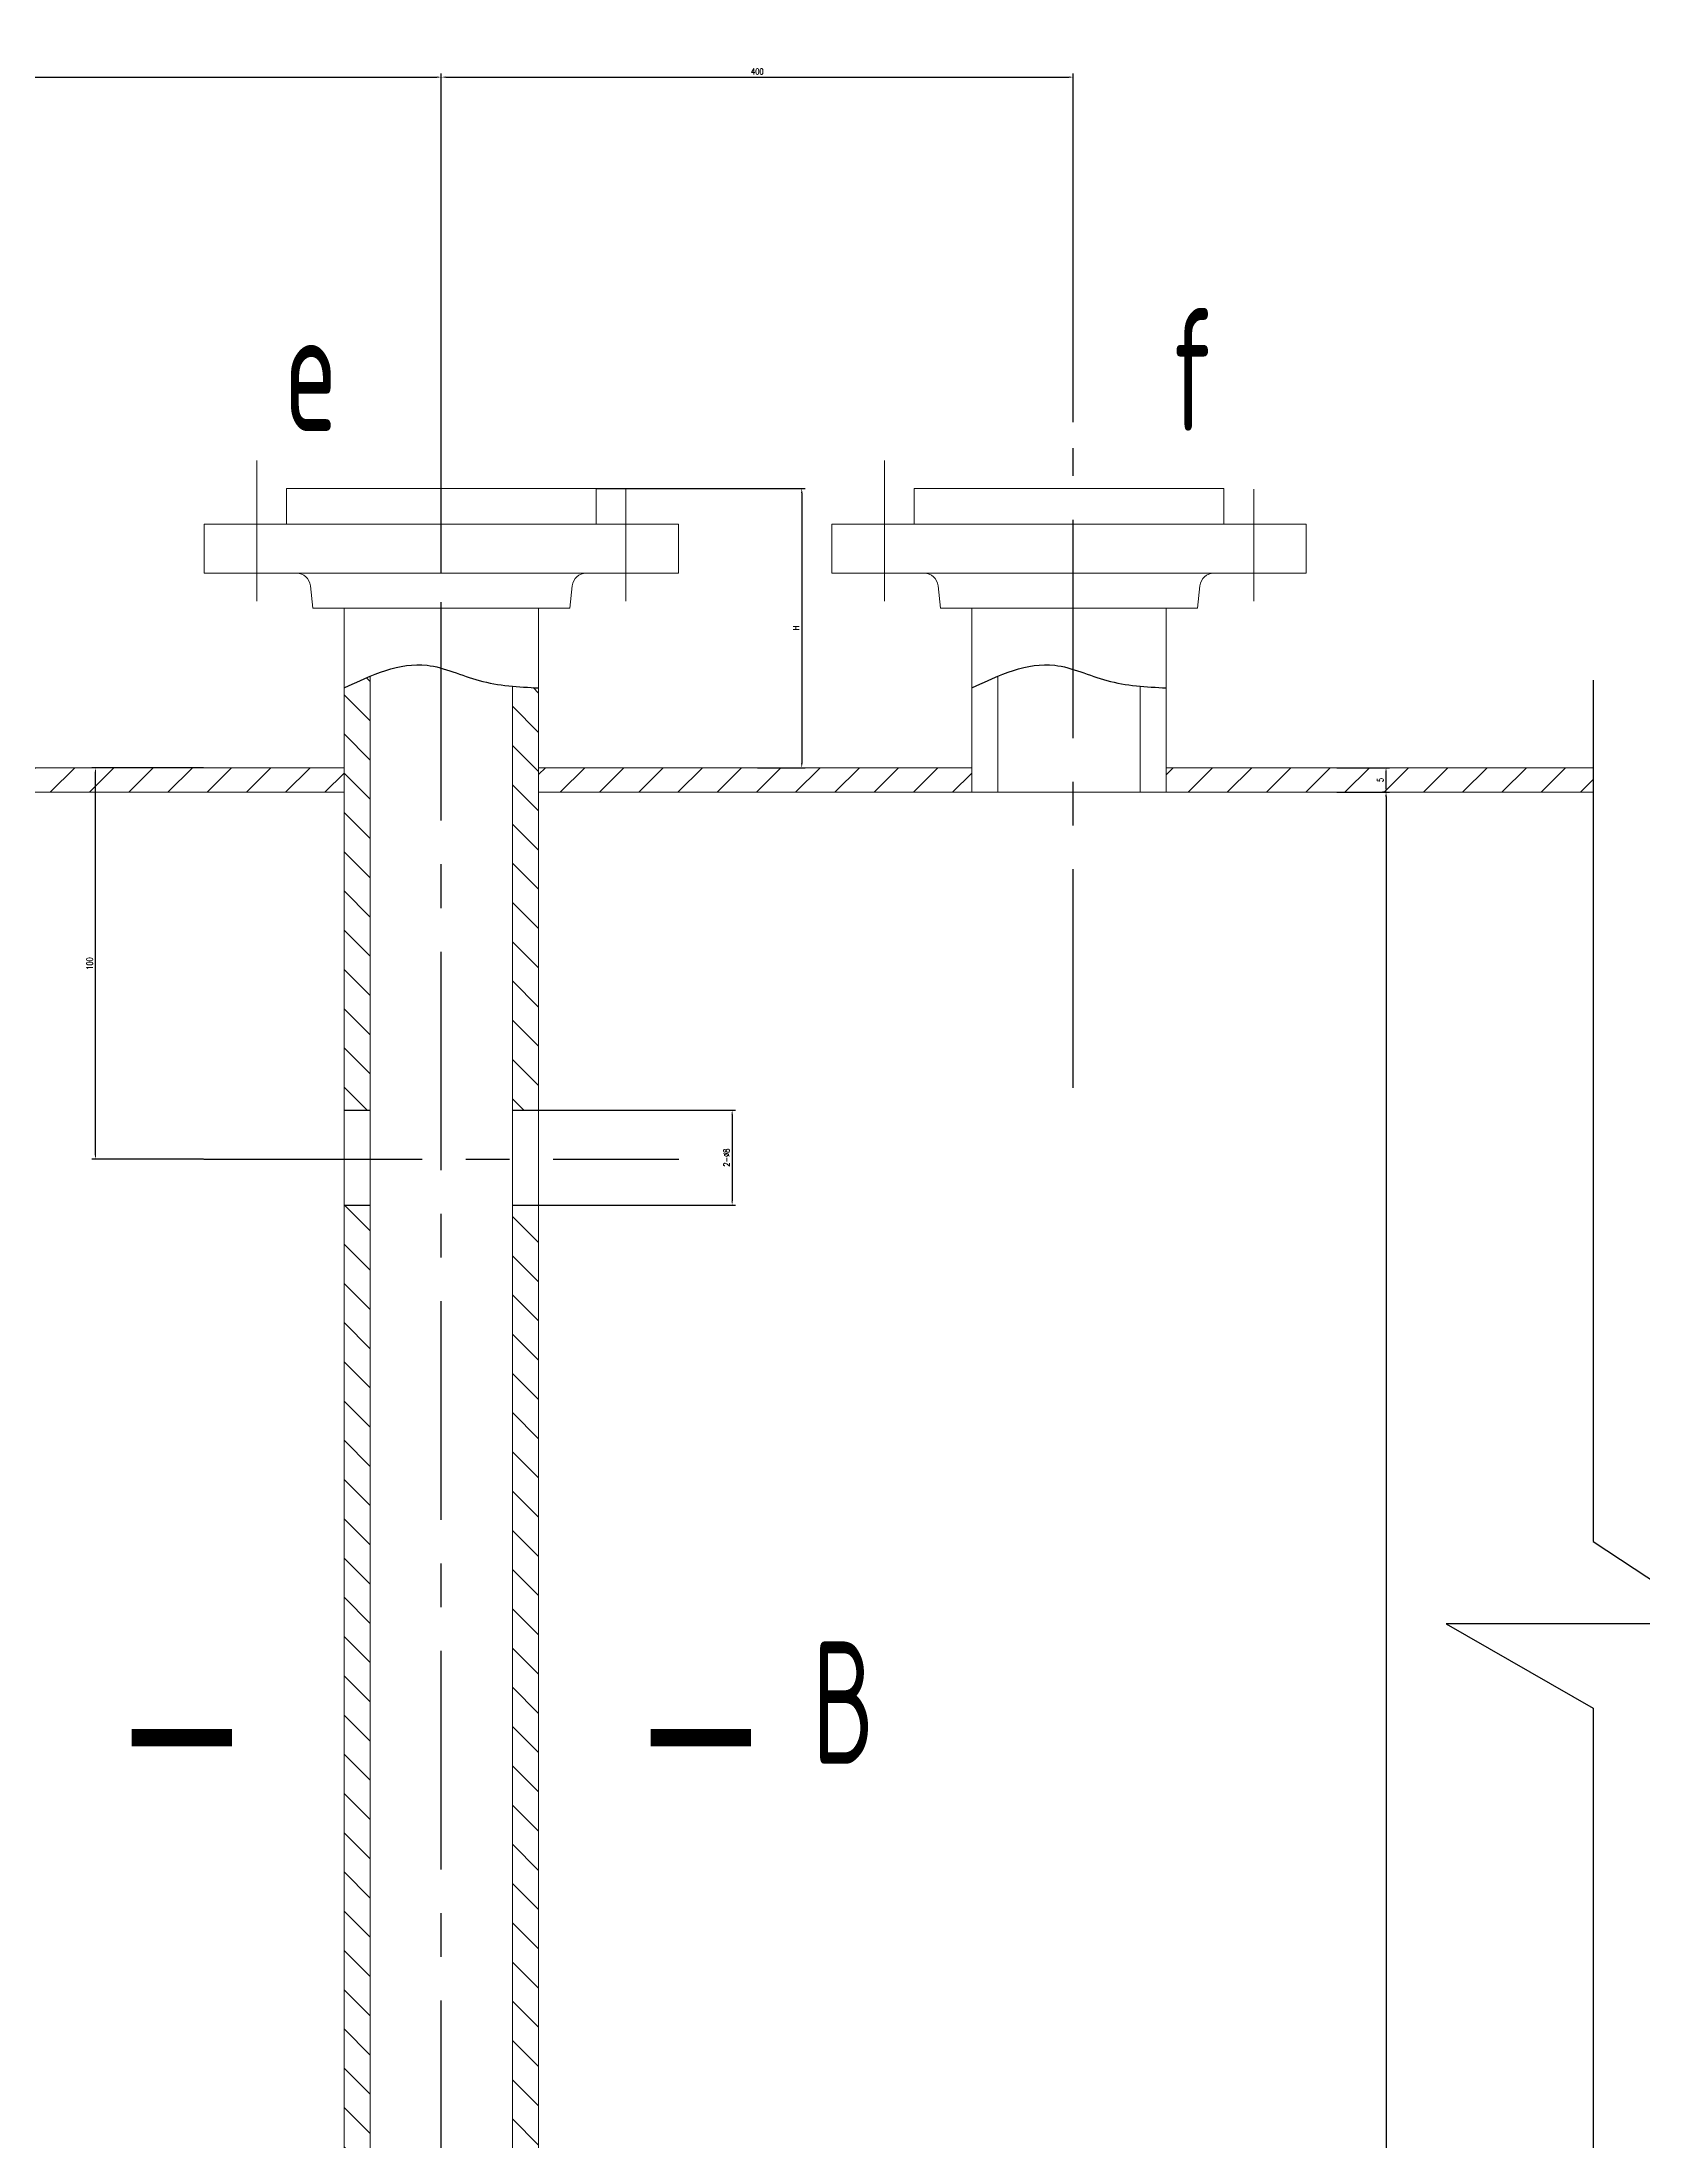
# Model space of a CAD drawing. Header units: millimetres. Extents: x -25 to 7826, y -10 to 13674.
# Drawn here: x 4733 to 5649, y 12294 to 13496 of the extents above; entities that cross this region are included whole.
import ezdxf

# ---------------------------------------------------------------- set-up
doc = ezdxf.new("R2010")
doc.units = ezdxf.units.MM
doc.header["$LTSCALE"] = 10
for name, pattern in [('CENTER', [2, 1.25, -0.25, 0.25, -0.25]), ('DASHDOT-M', [36, 30, -3, 0, -3]), ('DASHDOT-S', [14, 10, -2, 0, -2])]:
    doc.linetypes.add(name, pattern=pattern)
for name, color, linetype in [('3中心线层', 1, 'CENTER'), ('5剖面线层', 2, 'Continuous'), ('6文字层', 3, 'Continuous'), ('7标注层', 4, 'Continuous')]:
    doc.layers.add(name, color=color, linetype=linetype)
doc.layers.add('CDR_DWG1', color=4, linetype='Continuous', lineweight=18)
doc.layers.add('CDR_DWG3', color=1, linetype='DASHDOT-M', lineweight=18)
doc.styles.add('PC_TEXTSTYLE', font='isocp.shx', dxfattribs={"width": 0.8, "bigfont": 'hzfs.shx'})
doc.styles.add('TH_GBDIM', font='romans.shx', dxfattribs={"width": 0.8, "bigfont": 'gbcbig.shx'})
doc.dimstyles.new('TH_GBDIM', dxfattribs={"dimtxt": 3.5, "dimasz": 2.5, "dimexe": 2, "dimexo": 0, "dimgap": 1.5, "dimtad": 1, "dimdec": 1, "dimdsep": 46, "dimtxsty": 'TH_GBDIM', "dimcen": 2.5, "dimclrd": 130, "dimclre": 130, "dimclrt": 3, "dimadec": 0, "dimazin": 2, "dimtfac": 0.714286, "dimtdec": 1, "dimtmove": 0, "dimatfit": 3, "dimfxl": 0, "dimtzin": 0, "dimlwd": -1, "dimlwe": -1, "dimarcsym": 0})

# ---------------------------------------------------------------- blocks, each defined once
blk = doc.blocks.new('*D33')
at = {"layer": '7标注层', "color": 130}
for p, q in [((4034.2, 13495.8), (4034.2, 13473.7)), ((4036.7, 13475.7), (4958.7, 13475.7)), ((4961.2, 13191.9), (4961.2, 13477.7))]:
    blk.add_line(p, q, dxfattribs=at)
for points in [[(4036.7, 13476.1), (4036.7, 13475.3), (4034.2, 13475.7)], [(4958.7, 13476.1), (4958.7, 13475.3), (4961.2, 13475.7)]]:
    blk.add_solid(points, dxfattribs=at)
at = {"layer": 'Defpoints', "color": 0}
for p in [(4034.2, 13495.8), (4961.2, 13475.7), (4961.2, 13191.9)]:
    blk.add_point(p, dxfattribs=at)
at = {"layer": '7标注层', "color": 3, "insert": (4497.7, 13478.9), "char_height": 3.5, "attachment_point": 5, "style": 'TH_GBDIM'}
blk.add_mtext('800{}{}', dxfattribs=at)
blk = doc.blocks.new('*D34')
at = {"layer": '7标注层', "color": 130}
for p, q in [((4961.2, 13278.3), (4961.2, 13477.7)), ((4963.7, 13475.7), (5320.3, 13475.7)), ((5322.8, 13278.3), (5322.8, 13477.7))]:
    blk.add_line(p, q, dxfattribs=at)
for points in [[(4963.7, 13476.1), (4963.7, 13475.3), (4961.2, 13475.7)], [(5320.3, 13476.1), (5320.3, 13475.3), (5322.8, 13475.7)]]:
    blk.add_solid(points, dxfattribs=at)
at = {"layer": 'Defpoints', "color": 0}
for p in [(5322.8, 13475.7), (4961.2, 13278.3), (5322.8, 13278.3)]:
    blk.add_point(p, dxfattribs=at)
at = {"layer": '7标注层', "color": 3, "insert": (5142, 13478.9), "char_height": 3.5, "attachment_point": 5, "style": 'TH_GBDIM'}
blk.add_mtext('400{}{}', dxfattribs=at)
blk = doc.blocks.new('*D35')
at = {"layer": '7标注层', "color": 130}
for p, q in [((5049.9, 13240.3), (5169.4, 13240.3)), ((5167.4, 13237.8), (5167.4, 13083.1)), ((5142.1, 13080.6), (5169.4, 13080.6))]:
    blk.add_line(p, q, dxfattribs=at)
for points in [[(5167, 13237.8), (5167.9, 13237.8), (5167.4, 13240.3)], [(5167, 13083.1), (5167.9, 13083.1), (5167.4, 13080.6)]]:
    blk.add_solid(points, dxfattribs=at)
at = {"layer": 'Defpoints', "color": 0}
for p in [(5049.9, 13240.3), (5142.1, 13080.6), (5167.4, 13080.6)]:
    blk.add_point(p, dxfattribs=at)
at = {"layer": '7标注层', "color": 3, "insert": (5164.2, 13160.5), "char_height": 3.5, "attachment_point": 5, "rotation": 90, "style": 'TH_GBDIM'}
blk.add_mtext('H{}{}', dxfattribs=at)
blk = doc.blocks.new('*D36')
at = {"layer": '7标注层', "color": 130}
for p, q in [((5501.8, 13066.6), (5499.8, 13066.6)), ((5501.8, 13064.1), (5501.8, 11469.1)), ((5501.8, 11466.6), (5503.8, 11466.6))]:
    blk.add_line(p, q, dxfattribs=at)
for points in [[(5501.3, 13064.1), (5502.2, 13064.1), (5501.8, 13066.6)], [(5501.3, 11469.1), (5502.2, 11469.1), (5501.8, 11466.6)]]:
    blk.add_solid(points, dxfattribs=at)
at = {"layer": 'Defpoints', "color": 0}
for p in [(5501.8, 13066.6), (5501.8, 11466.6), (5501.8, 11466.6)]:
    blk.add_point(p, dxfattribs=at)
at = {"layer": '7标注层', "color": 3, "insert": (5498.5, 12266.6), "char_height": 3.5, "attachment_point": 5, "rotation": 90, "style": 'TH_GBDIM'}
blk.add_mtext('%%c2800{}{}', dxfattribs=at)
blk = doc.blocks.new('*D37')
at = {"layer": '7标注层', "color": 130}
for p, q in [((5473.7, 13080.6), (5503.8, 13080.6)), ((5501.8, 13069.1), (5501.8, 13078.1)), ((5473.7, 13066.6), (5503.8, 13066.6))]:
    blk.add_line(p, q, dxfattribs=at)
for points in [[(5501.3, 13078.1), (5502.2, 13078.1), (5501.8, 13080.6)], [(5501.3, 13069.1), (5502.2, 13069.1), (5501.8, 13066.6)]]:
    blk.add_solid(points, dxfattribs=at)
at = {"layer": 'Defpoints', "color": 0}
for p in [(5473.7, 13080.6), (5501.8, 13080.6), (5473.7, 13066.6)]:
    blk.add_point(p, dxfattribs=at)
at = {"layer": '7标注层', "color": 3, "insert": (5498.5, 13073.6), "char_height": 3.5, "attachment_point": 5, "rotation": 90, "style": 'TH_GBDIM'}
blk.add_mtext('5{}{}', dxfattribs=at)
blk = doc.blocks.new('*D38')
at = {"layer": '7标注层', "color": 130}
for p, q in [((4825.2, 13080.6), (4761.3, 13080.6)), ((4763.3, 12859.1), (4763.3, 13078.1)), ((4825.2, 12856.6), (4761.3, 12856.6))]:
    blk.add_line(p, q, dxfattribs=at)
for points in [[(4762.9, 13078.1), (4763.7, 13078.1), (4763.3, 13080.6)], [(4762.9, 12859.1), (4763.7, 12859.1), (4763.3, 12856.6)]]:
    blk.add_solid(points, dxfattribs=at)
at = {"layer": 'Defpoints', "color": 0}
for p in [(4763.3, 13080.6), (4825.2, 13080.6), (4825.2, 12856.6)]:
    blk.add_point(p, dxfattribs=at)
at = {"layer": '7标注层', "color": 3, "insert": (4760, 12968.6), "char_height": 3.5, "attachment_point": 5, "rotation": 90, "style": 'TH_GBDIM'}
blk.add_mtext('100{}{}', dxfattribs=at)
blk = doc.blocks.new('*D39')
at = {"layer": '7标注层', "color": 130}
for p, q in [((5016.9, 12884.7), (5129.6, 12884.7)), ((5127.6, 12882.2), (5127.6, 12832.8)), ((5016.9, 12830.3), (5129.6, 12830.3))]:
    blk.add_line(p, q, dxfattribs=at)
for points in [[(5127.2, 12882.2), (5128, 12882.2), (5127.6, 12884.7)], [(5127.2, 12832.8), (5128, 12832.8), (5127.6, 12830.3)]]:
    blk.add_solid(points, dxfattribs=at)
at = {"layer": 'Defpoints', "color": 0}
for p in [(5016.9, 12884.7), (5016.9, 12830.3), (5127.6, 12830.3)]:
    blk.add_point(p, dxfattribs=at)
at = {"layer": '7标注层', "color": 3, "insert": (5124.4, 12857.5), "char_height": 3.5, "attachment_point": 5, "rotation": 90, "style": 'TH_GBDIM'}
blk.add_mtext('2-%%c8{}{}', dxfattribs=at)
blk = doc.blocks.new('*D48')
at = {"layer": '7标注层', "color": 130}
for p, q in [((2295.7, 12855.5), (2295.7, 10897.9)), ((7678.2, 12266.6), (7678.2, 10897.9)), ((2298.2, 10899.9), (7675.7, 10899.9))]:
    blk.add_line(p, q, dxfattribs=at)
for points in [[(2298.2, 10900.3), (2298.2, 10899.5), (2295.7, 10899.9)], [(7675.7, 10900.3), (7675.7, 10899.5), (7678.2, 10899.9)]]:
    blk.add_solid(points, dxfattribs=at)
at = {"layer": 'Defpoints', "color": 0}
for p in [(2295.7, 12855.5), (7678.2, 12266.6), (7678.2, 10899.9)]:
    blk.add_point(p, dxfattribs=at)
at = {"layer": '7标注层', "color": 3, "insert": (4987, 10903.2), "char_height": 3.5, "attachment_point": 5, "style": 'TH_GBDIM'}
blk.add_mtext('9318{}{}', dxfattribs=at)

msp = doc.modelspace()

# ---------------------------------------------------------------- hatches: boundary and pattern name
at = {"layer": '5剖面线层'}
h = msp.add_hatch(dxfattribs=at)
h.set_pattern_fill('ANSI31', color=256, scale=5, angle=90, style=0)
edge = h.paths.add_edge_path()
edge.add_spline(control_points=[(4920.45, 13132.89), (4915.48, 13130.86), (4910.51, 13128.55), (4905.54, 13126.24)], knot_values=[0, 0, 0, 0, 15.394515, 15.394515, 15.394515, 15.394515], degree=3, periodic=0)
edge.add_line((4905.54, 13126.24), (4905.54, 12884.7))
edge.add_line((4905.54, 12884.7), (4920.45, 12884.7))
edge.add_line((4920.45, 12884.7), (4920.45, 13132.89))
edge = h.paths.add_edge_path()
edge.add_spline(control_points=[(5016.86, 13126.24), (5011.88, 13126.5), (5006.9, 13126.76), (5001.95, 13127.22)], knot_values=[99.6628543, 99.6628543, 99.6628543, 99.6628543, 114.5728967, 114.5728967, 114.5728967, 114.5728967], degree=3, periodic=0)
edge.add_line((5001.95, 13127.22), (5001.95, 12884.7))
edge.add_line((5001.95, 12884.7), (5016.86, 12884.7))
edge.add_line((5016.86, 12884.7), (5016.86, 13126.24))
h.paths.add_polyline_path([(5016.86, 12830.31), (5001.95, 12830.31), (5001.95, 11911.35), (5016.86, 11901.94)])
h.paths.add_polyline_path([(4920.45, 12830.31), (4905.54, 12830.31), (4905.54, 11972.2), (4920.45, 11962.79)])
h = msp.add_hatch(dxfattribs=at)
h.set_pattern_fill('ANSI31', color=256, scale=5, style=0)
h.paths.add_polyline_path([(4905.54, 13066.58), (4905.54, 13080.58), (4274.19, 13080.58), (4274.19, 13066.58)])
h.paths.add_polyline_path([(5264.72, 13066.58), (5264.72, 13080.58), (5016.86, 13080.58), (5016.86, 13066.58)])
h.paths.add_polyline_path([(5376.04, 13080.58), (5376.04, 13066.58), (5620.2, 13066.58), (5620.2, 13080.58)])
h.paths.add_polyline_path([(5933.47, 13066.58), (5933.47, 13080.58), (5751.28, 13080.58), (5751.28, 13066.58)])

# ---------------------------------------------------------------- linework, layer by layer
for p, q in [((5620.2, 13130.73), (5620.2, 12637.94)), ((5620.2, 12637.94), (5691.56, 12590.89)), ((5691.56, 12590.89), (5536.23, 12590.89)), ((5536.23, 12590.89), (5620.2, 12542.6)), ((5620.2, 12542.6), (5620.2, 11990.57))]:
    msp.add_line(p, q)
for points in [[(4783.94, 12418.58, 0, 18, 0), (4783.94, 12469.97, 0, 0, 0), (4783.94, 12525.64, 10, 10, 0), (4841.43, 12525.64, 10, 10, 0)], [(5138.46, 12418.58, 0, 18, 0), (5138.46, 12469.97, 0, 0, 0), (5138.46, 12525.64, 10, 10, 0), (5080.96, 12525.64, 10, 10, 0)]]:
    msp.add_lwpolyline(points, format="xyseb")
for points in [[(4905.54, 13126.24), (4953.02, 13139.22), (4982.85, 13130.49), (5016.86, 13126.24)], [(5264.72, 13126.24), (5312.2, 13139.22), (5342.03, 13130.49), (5376.04, 13126.24)]]:
    msp.add_spline(points, degree=3)
at = {"layer": '3中心线层', "ltscale": 10}
for p, q in [((4961.2, 11650.33), (4961.2, 13278.33)), ((5322.83, 12897.5), (5322.83, 13263.35)), ((4825.23, 12856.55), (5097.16, 12856.55))]:
    msp.add_line(p, q, dxfattribs=at)
at = {"layer": '7标注层'}
for p, q in [((4905.54, 12884.7), (4920.45, 12884.7)), ((5001.95, 12884.7), (5016.86, 12884.7)), ((4905.54, 12830.31), (4920.45, 12830.31)), ((5001.95, 12830.31), (5016.86, 12830.31))]:
    msp.add_line(p, q, dxfattribs=at)
at = {"layer": 'CDR_DWG1'}
for p, q in [((5049.86, 13240.34), (4872.54, 13240.34)), ((4872.54, 13240.34), (4872.54, 13219.89)), ((5049.86, 13219.89), (5049.86, 13240.34)), ((5409.04, 13240.34), (5231.72, 13240.34)), ((5231.72, 13240.34), (5231.72, 13219.89)), ((5409.04, 13219.89), (5409.04, 13240.34)), ((4825.54, 13219.89), (4825.54, 13191.89)), ((5096.86, 13219.89), (4825.54, 13219.89)), ((5096.86, 13191.89), (5096.86, 13219.89)), ((5184.72, 13219.89), (5184.72, 13191.89)), ((5456.04, 13219.89), (5184.72, 13219.89)), ((5456.04, 13191.89), (5456.04, 13219.89)), ((4825.54, 13191.89), (5096.86, 13191.89)), ((4885.54, 13191.89), (5036.86, 13191.89)), ((4887.64, 13171.89), (4886.29, 13184.73)), ((5034.75, 13171.89), (5036.1, 13184.73)), ((5184.72, 13191.89), (5456.04, 13191.89)), ((5244.72, 13191.89), (5396.04, 13191.89)), ((5246.82, 13171.89), (5245.48, 13184.73)), ((5393.94, 13171.89), (5395.29, 13184.73)), ((4887.64, 13171.89), (5034.75, 13171.89)), ((4905.54, 11972.2), (4905.54, 13171.89)), ((4905.54, 13171.89), (5016.86, 13171.89)), ((5016.86, 11496.26), (5016.86, 13171.89)), ((5246.82, 13171.89), (5393.94, 13171.89)), ((5264.72, 13066.58), (5264.72, 13171.89)), ((5264.72, 13171.89), (5376.04, 13171.89)), ((5376.04, 13066.58), (5376.04, 13171.89)), ((4920.45, 11962.79), (4920.45, 13132.89)), ((5279.63, 13066.58), (5279.63, 13132.89)), ((5001.95, 11911.35), (5001.95, 13127.22)), ((5361.13, 13066.58), (5361.13, 13127.22)), ((4274.19, 13080.58), (4905.54, 13080.58)), ((5016.86, 13080.58), (5264.72, 13080.58)), ((5376.04, 13080.58), (5620.2, 13080.58)), ((4274.19, 13066.58), (4905.54, 13066.58)), ((5016.86, 13066.58), (5620.2, 13066.58))]:
    msp.add_line(p, q, dxfattribs=at)
for centre, start, end in [((4878.34, 13183.89), 6, 90), ((5044.06, 13183.89), 90, 174), ((5237.52, 13183.89), 6, 90), ((5403.24, 13183.89), 90, 174)]:
    msp.add_arc(centre, 8, start, end, dxfattribs=at)
at = {"layer": 'CDR_DWG3', "linetype": 'DASHDOT-S'}
for p, q in [((4855.54, 13175.89), (4855.54, 13256.34)), ((5214.72, 13175.89), (5214.72, 13256.34)), ((5066.86, 13175.89), (5066.86, 13239.89)), ((5426.04, 13175.89), (5426.04, 13239.89))]:
    msp.add_line(p, q, dxfattribs=at)

# ---------------------------------------------------------------- texts
at = {"layer": '6文字层', "style": 'PC_TEXTSTYLE', "width": 0.67}
for s, p in [('f', (5377.36, 13273.26)), ('e', (4871.25, 13273.26)), ('B', (5173.37, 12510.82))]:
    msp.add_text(s, height=70, dxfattribs=at).set_placement(p)

# ---------------------------------------------------------------- dimensions: what is measured, and where the dimension line sits
at = {"layer": '7标注层'}
for base, p1, p2, text, picture, middle in [((4961.2, 13475.68), (4034.19, 13495.8), (4961.2, 13191.89), '800{}{}', '*D33', (4497.69, 13478.93)), ((5322.83, 13475.68), (4961.2, 13278.33), (5322.83, 13278.33), '400{}{}', '*D34', (5142.01, 13478.93)), ((7678.2, 10899.91), (2295.72, 12855.47), (7678.2, 12266.58), '9318{}{}', '*D48', (4986.96, 10903.16))]:
    dim = msp.add_linear_dim(base=base, p1=p1, p2=p2, text=text, dimstyle='TH_GBDIM', override={"dimgap": 1.5, "dimtad": 1, "dimjust": 0, "dimdec": 1, "dimlfac": 1, "dimse1": 0, "dimse2": 0, "dimsd1": 0, "dimsd2": 0}, dxfattribs=at)
    dim.commit()
    dim.dimension.update_dxf_attribs({"geometry": picture, "text_midpoint": middle})
for base, p1, p2, text, picture, middle in [((5167.45, 13080.58), (5049.86, 13240.34), (5142.09, 13080.58), 'H{}{}', '*D35', (5164.2, 13160.46)), ((4763.29, 13080.58), (4825.23, 12856.55), (4825.23, 13080.58), '100{}{}', '*D38', (4760.04, 12968.57)), ((5501.75, 13080.58), (5473.74, 13066.58), (5473.74, 13080.58), '5{}{}', '*D37', (5498.5, 13073.58)), ((5501.75, 11466.58), (5501.75, 13066.58), (5501.75, 11466.58), '%%c2800{}{}', '*D36', (5498.5, 12266.58)), ((5127.62, 12830.31), (5016.86, 12884.7), (5016.86, 12830.31), '2-%%c8{}{}', '*D39', (5124.37, 12857.5))]:
    dim = msp.add_linear_dim(base=base, p1=p1, p2=p2, angle=90, text=text, dimstyle='TH_GBDIM', override={"dimgap": 1.5, "dimtad": 1, "dimjust": 0, "dimdec": 1, "dimlfac": 1, "dimse1": 0, "dimse2": 0, "dimsd1": 0, "dimsd2": 0}, dxfattribs=at)
    dim.commit()
    dim.dimension.update_dxf_attribs({"geometry": picture, "text_midpoint": middle})

doc.saveas('drawing.dxf')
